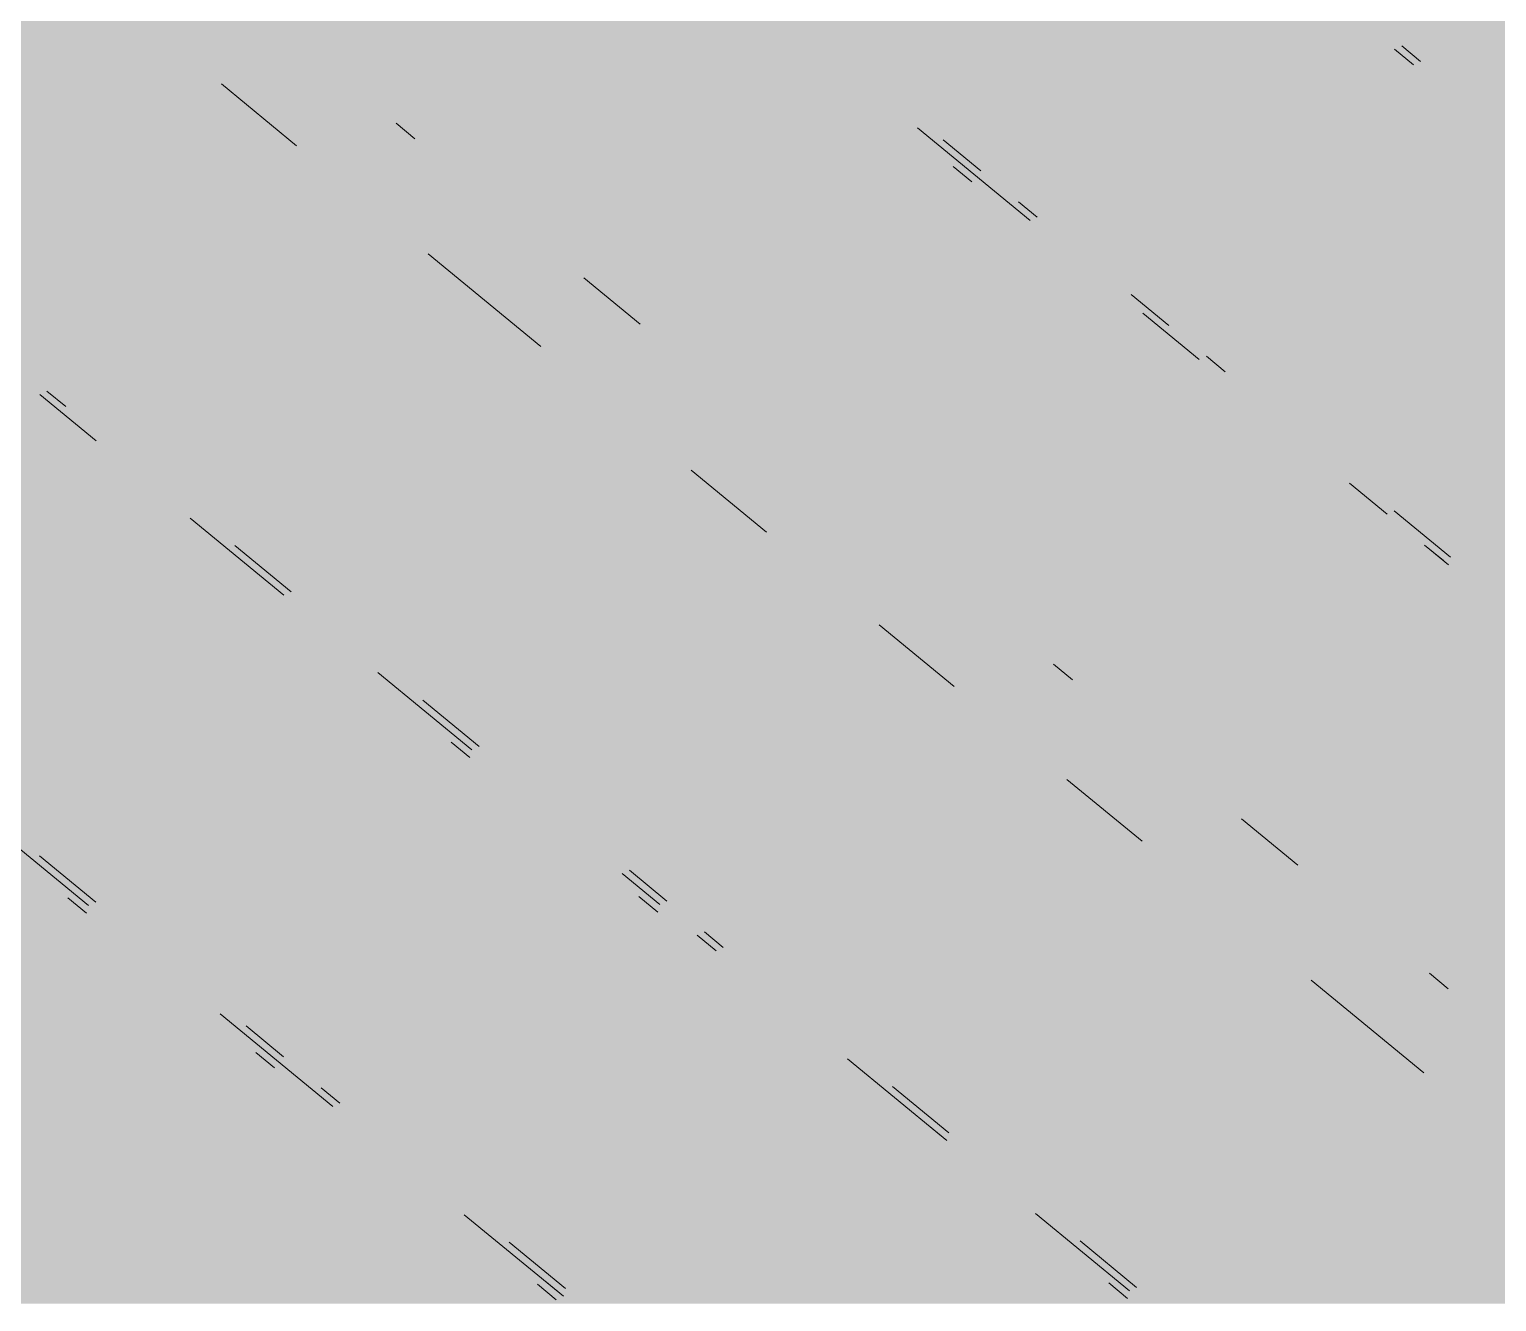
# Paper-space layout '03 3D Building and Roof' of a CAD drawing. Header units: millimetres. Extents: x 5 to 415, y 5 to 292.
# Drawn here: x 257.689 to 260.248, y 74.327 to 76.545 of the extents above; entities that cross this region are included whole.
import ezdxf

# ---------------------------------------------------------------- set-up
doc = ezdxf.new("R2010")
doc.units = ezdxf.units.MM
doc.layers.add('EXISTING', color=7, linetype='Continuous')
doc.layers.add('IMAGES', color=7, linetype='Continuous')

# ---------------------------------------------------------------- blocks, each defined once
blk = doc.blocks.new('SHEET_03')
at = {"layer": 'EXISTING', "color": 250, "lineweight": 9}
for p, q in [((260.0697, 76.5098), (260.1025, 76.4829)), ((260.115, 76.4887), (260.0822, 76.5157)), ((258.024, 76.4495), (258.155, 76.3418)), ((258.361, 76.3539), (258.3283, 76.3808)), ((259.2374, 76.373), (259.434, 76.2114)), ((259.3482, 76.298), (259.2827, 76.3519)), ((259.3323, 76.2788), (259.2996, 76.3057)), ((259.4465, 76.2172), (259.4137, 76.2442)), ((258.3844, 76.1533), (258.5809, 75.9917)), ((258.7542, 76.0307), (258.6559, 76.1115)), ((259.6759, 76.0287), (259.6103, 76.0826)), ((259.6306, 76.0498), (259.7289, 75.969)), ((259.7741, 75.9479), (259.7414, 75.9748)), ((257.707, 75.9084), (257.8053, 75.8276)), ((257.7522, 75.8873), (257.7195, 75.9142)), ((258.843, 75.7762), (258.9741, 75.6685)), ((259.991, 75.7535), (260.0565, 75.6996)), ((257.9691, 75.6929), (258.1329, 75.5582)), ((260.1673, 75.6247), (260.069, 75.7055)), ((258.1454, 75.5641), (258.0471, 75.6449)), ((260.1221, 75.6458), (260.1548, 75.6188)), ((260.1639, 75.6113), (260.1311, 75.6382)), ((259.1707, 75.5069), (259.3017, 75.3991)), ((259.5078, 75.4112), (259.475, 75.4382)), ((258.2967, 75.4236), (258.4606, 75.2889)), ((258.473, 75.2948), (258.3748, 75.3756)), ((258.4572, 75.2755), (258.4244, 75.3024)), ((259.4983, 75.2375), (259.6294, 75.1298)), ((257.6283, 75.152), (257.7921, 75.0174)), ((259.9009, 75.088), (259.8026, 75.1688)), ((257.8046, 75.0232), (257.7063, 75.104)), ((258.8007, 75.0254), (258.7352, 75.0793)), ((258.7227, 75.0734), (258.7882, 75.0196)), ((257.7887, 75.004), (257.7559, 75.0309)), ((258.7848, 75.0062), (258.752, 75.0331)), ((258.8537, 74.9657), (258.8865, 74.9388)), ((258.899, 74.9446), (258.8662, 74.9716)), ((260.163, 74.8726), (260.1303, 74.8995)), ((259.9242, 74.8874), (260.1208, 74.7258)), ((258.0214, 74.8289), (258.218, 74.6673)), ((258.1322, 74.7539), (258.0667, 74.8078)), ((258.1163, 74.7346), (258.0836, 74.7616)), ((259.1158, 74.7502), (259.2796, 74.6156)), ((258.2305, 74.6731), (258.1977, 74.7)), ((259.2921, 74.6214), (259.1938, 74.7022)), ((259.2887, 74.608), (259.256, 74.635)), ((258.4474, 74.4787), (258.6112, 74.3441)), ((259.4435, 74.4809), (259.6073, 74.3462)), ((258.6237, 74.3499), (258.5254, 74.4307)), ((259.6198, 74.3521), (259.5215, 74.4329)), ((258.6203, 74.3365), (258.5875, 74.3634)), ((259.6039, 74.3328), (259.5711, 74.3598)), ((258.6078, 74.3306), (258.575, 74.3576))]:
    blk.add_line(p, q, dxfattribs=at)
at = {"layer": 'IMAGES', "color": 7}
for points in [[(257.8236, 76.5411), (257.92, 76.5411), (257.8236, 76.7339), (257.92, 76.7339)], [(257.6309, 76.5411), (257.7273, 76.5411), (257.6309, 76.6375), (257.7273, 76.6375)], [(257.7273, 76.5411), (257.8236, 76.5411), (257.7273, 76.6375), (257.8236, 76.6375)], [(257.92, 76.5411), (258.0164, 76.5411), (257.92, 76.6375), (258.0164, 76.6375)], [(258.0164, 76.5411), (258.2091, 76.5411), (258.0164, 76.6375), (258.2091, 76.6375)], [(258.2091, 76.5411), (258.3055, 76.5411), (258.2091, 76.6375), (258.3055, 76.6375)], [(258.3055, 76.5411), (258.8836, 76.5411), (258.3055, 76.6375), (258.8836, 76.6375)], [(258.8836, 76.5411), (259.0764, 76.5411), (258.8836, 76.6375), (259.0764, 76.6375)], [(259.0764, 76.5411), (259.7509, 76.5411), (259.0764, 76.6375), (259.7509, 76.6375)], [(259.7509, 76.5411), (259.8473, 76.5411), (259.7509, 76.6375), (259.8473, 76.6375)], [(259.8473, 76.5411), (259.9436, 76.5411), (259.8473, 76.6375), (259.9436, 76.6375)], [(259.9436, 76.5411), (260.04, 76.5411), (259.9436, 76.6375), (260.04, 76.6375)], [(260.04, 76.5411), (260.1364, 76.5411), (260.04, 76.6375), (260.1364, 76.6375)], [(260.1364, 76.5411), (260.2327, 76.5411), (260.1364, 76.6375), (260.2327, 76.6375)], [(260.2327, 76.5411), (260.9073, 76.5411), (260.2327, 76.6375), (260.9073, 76.6375)], [(257.2455, 76.4446), (257.7273, 76.4446), (257.2455, 76.5411), (257.7273, 76.5411)], [(257.7273, 76.4446), (257.8236, 76.4446), (257.7273, 76.5411), (257.8236, 76.5411)], [(257.8236, 76.4446), (257.92, 76.4446), (257.8236, 76.5411), (257.92, 76.5411)], [(257.92, 76.4446), (258.0164, 76.4446), (257.92, 76.5411), (258.0164, 76.5411)], [(258.0164, 76.4446), (258.2091, 76.4446), (258.0164, 76.5411), (258.2091, 76.5411)], [(258.2091, 76.4446), (258.3055, 76.4446), (258.2091, 76.5411), (258.3055, 76.5411)], [(258.3055, 76.4446), (258.4018, 76.4446), (258.3055, 76.5411), (258.4018, 76.5411)], [(258.4018, 76.4446), (258.8836, 76.4446), (258.4018, 76.5411), (258.8836, 76.5411)], [(258.8836, 76.4446), (258.98, 76.4446), (258.8836, 76.5411), (258.98, 76.5411)], [(258.98, 76.4446), (259.0764, 76.4446), (258.98, 76.5411), (259.0764, 76.5411)], [(259.0764, 76.4446), (259.1727, 76.4446), (259.0764, 76.5411), (259.1727, 76.5411)], [(259.1727, 76.4446), (259.2691, 76.4446), (259.1727, 76.5411), (259.2691, 76.5411)], [(259.2691, 76.4446), (259.3655, 76.4446), (259.2691, 76.5411), (259.3655, 76.5411)], [(259.3655, 76.4446), (259.8473, 76.4446), (259.3655, 76.5411), (259.8473, 76.5411)], [(259.8473, 76.4446), (259.9436, 76.4446), (259.8473, 76.5411), (259.9436, 76.5411)], [(259.9436, 76.4446), (260.04, 76.4446), (259.9436, 76.5411), (260.04, 76.5411)], [(260.04, 76.4446), (260.1364, 76.4446), (260.04, 76.5411), (260.1364, 76.5411)], [(260.1364, 76.4446), (260.2327, 76.4446), (260.1364, 76.5411), (260.2327, 76.5411)], [(260.2327, 76.4446), (260.3291, 76.4446), (260.2327, 76.5411), (260.3291, 76.5411)], [(257.3418, 76.3482), (257.8236, 76.3482), (257.3418, 76.4446), (257.8236, 76.4446)], [(257.8236, 76.3482), (257.92, 76.3482), (257.8236, 76.4446), (257.92, 76.4446)], [(257.92, 76.3482), (258.0164, 76.3482), (257.92, 76.4446), (258.0164, 76.4446)], [(258.0164, 76.3482), (258.1127, 76.3482), (258.0164, 76.4446), (258.1127, 76.4446)], [(258.1127, 76.3482), (258.2091, 76.3482), (258.1127, 76.4446), (258.2091, 76.4446)], [(258.2091, 76.3482), (258.3055, 76.3482), (258.2091, 76.4446), (258.3055, 76.4446)], [(258.3055, 76.3482), (258.4018, 76.3482), (258.3055, 76.4446), (258.4018, 76.4446)], [(258.4018, 76.3482), (258.4982, 76.3482), (258.4018, 76.4446), (258.4982, 76.4446)], [(258.4982, 76.3482), (258.98, 76.3482), (258.4982, 76.4446), (258.98, 76.4446)], [(258.98, 76.3482), (259.0764, 76.3482), (258.98, 76.4446), (259.0764, 76.4446)], [(259.0764, 76.3482), (259.1727, 76.3482), (259.0764, 76.4446), (259.1727, 76.4446)], [(259.1727, 76.3482), (259.2691, 76.3482), (259.1727, 76.4446), (259.2691, 76.4446)], [(259.2691, 76.3482), (259.3655, 76.3482), (259.2691, 76.4446), (259.3655, 76.4446)], [(259.3655, 76.3482), (259.4618, 76.3482), (259.3655, 76.4446), (259.4618, 76.4446)], [(259.4618, 76.3482), (259.9436, 76.3482), (259.4618, 76.4446), (259.9436, 76.4446)], [(259.9436, 76.3482), (260.1364, 76.3482), (259.9436, 76.4446), (260.1364, 76.4446)], [(260.1364, 76.3482), (260.2327, 76.3482), (260.1364, 76.4446), (260.2327, 76.4446)], [(260.2327, 76.2518), (260.3291, 76.2518), (260.2327, 76.4446), (260.3291, 76.4446)], [(257.4382, 76.2518), (257.92, 76.2518), (257.4382, 76.3482), (257.92, 76.3482)], [(257.92, 76.2518), (258.0164, 76.2518), (257.92, 76.3482), (258.0164, 76.3482)], [(258.0164, 76.2518), (258.1127, 76.2518), (258.0164, 76.3482), (258.1127, 76.3482)], [(258.1127, 76.2518), (258.2091, 76.2518), (258.1127, 76.3482), (258.2091, 76.3482)], [(258.2091, 76.2518), (258.3055, 76.2518), (258.2091, 76.3482), (258.3055, 76.3482)], [(258.3055, 76.2518), (258.4018, 76.2518), (258.3055, 76.3482), (258.4018, 76.3482)], [(258.4018, 76.2518), (258.4982, 76.2518), (258.4018, 76.3482), (258.4982, 76.3482)], [(258.4982, 76.2518), (258.5945, 76.2518), (258.4982, 76.3482), (258.5945, 76.3482)], [(258.5945, 76.2518), (258.6909, 76.2518), (258.5945, 76.3482), (258.6909, 76.3482)], [(258.6909, 76.2518), (259.0764, 76.2518), (258.6909, 76.3482), (259.0764, 76.3482)], [(259.0764, 76.2518), (259.1727, 76.2518), (259.0764, 76.3482), (259.1727, 76.3482)], [(259.1727, 76.2518), (259.2691, 76.2518), (259.1727, 76.3482), (259.2691, 76.3482)], [(259.2691, 76.2518), (259.4618, 76.2518), (259.2691, 76.3482), (259.4618, 76.3482)], [(259.4618, 76.2518), (259.5582, 76.2518), (259.4618, 76.3482), (259.5582, 76.3482)], [(259.5582, 76.2518), (260.1364, 76.2518), (259.5582, 76.3482), (260.1364, 76.3482)], [(260.1364, 76.2518), (260.2327, 76.2518), (260.1364, 76.3482), (260.2327, 76.3482)], [(257.5345, 76.1554), (258.0164, 76.1554), (257.5345, 76.2518), (258.0164, 76.2518)], [(258.0164, 76.1554), (258.1127, 76.1554), (258.0164, 76.2518), (258.1127, 76.2518)], [(258.1127, 76.1554), (258.2091, 76.1554), (258.1127, 76.2518), (258.2091, 76.2518)], [(258.2091, 76.1554), (258.3055, 76.1554), (258.2091, 76.2518), (258.3055, 76.2518)], [(258.3055, 76.1554), (258.4018, 76.1554), (258.3055, 76.2518), (258.4018, 76.2518)], [(258.4018, 76.1554), (258.5945, 76.1554), (258.4018, 76.2518), (258.5945, 76.2518)], [(258.5945, 76.1554), (258.6909, 76.1554), (258.5945, 76.2518), (258.6909, 76.2518)], [(258.6909, 76.1554), (258.7873, 76.1554), (258.6909, 76.2518), (258.7873, 76.2518)], [(258.7873, 76.1554), (259.1727, 76.1554), (258.7873, 76.2518), (259.1727, 76.2518)], [(259.1727, 76.1554), (259.2691, 76.1554), (259.1727, 76.2518), (259.2691, 76.2518)], [(259.2691, 76.1554), (259.3655, 76.1554), (259.2691, 76.2518), (259.3655, 76.2518)], [(259.3655, 76.1554), (259.5582, 76.1554), (259.3655, 76.2518), (259.5582, 76.2518)], [(259.5582, 76.1554), (259.6545, 76.1554), (259.5582, 76.2518), (259.6545, 76.2518)], [(259.6545, 76.1554), (259.7509, 76.1554), (259.6545, 76.2518), (259.7509, 76.2518)], [(259.7509, 76.1554), (260.1364, 76.1554), (259.7509, 76.2518), (260.1364, 76.2518)], [(260.1364, 76.1554), (260.2327, 76.1554), (260.1364, 76.2518), (260.2327, 76.2518)], [(260.2327, 76.1554), (260.3291, 76.1554), (260.2327, 76.2518), (260.3291, 76.2518)], [(257.6309, 76.059), (257.7273, 76.059), (257.6309, 76.1554), (257.7273, 76.1554)], [(257.7273, 76.059), (258.2091, 76.059), (257.7273, 76.1554), (258.2091, 76.1554)], [(258.2091, 76.059), (258.3055, 76.059), (258.2091, 76.1554), (258.3055, 76.1554)], [(258.3055, 76.059), (258.4018, 76.059), (258.3055, 76.1554), (258.4018, 76.1554)], [(258.4018, 76.059), (258.4982, 76.059), (258.4018, 76.1554), (258.4982, 76.1554)], [(258.4982, 76.059), (258.5945, 76.059), (258.4982, 76.1554), (258.5945, 76.1554)], [(258.5945, 75.9626), (258.6909, 75.9626), (258.5945, 76.1554), (258.6909, 76.1554)], [(258.6909, 76.059), (258.7873, 76.059), (258.6909, 76.1554), (258.7873, 76.1554)], [(258.7873, 76.059), (258.8836, 76.059), (258.7873, 76.1554), (258.8836, 76.1554)], [(258.8836, 76.059), (258.98, 76.059), (258.8836, 76.1554), (258.98, 76.1554)], [(258.98, 76.059), (259.3655, 76.059), (258.98, 76.1554), (259.3655, 76.1554)], [(259.3655, 76.059), (259.4618, 76.059), (259.3655, 76.1554), (259.4618, 76.1554)], [(259.4618, 76.059), (259.5582, 76.059), (259.4618, 76.1554), (259.5582, 76.1554)], [(259.5582, 76.059), (259.6545, 76.059), (259.5582, 76.1554), (259.6545, 76.1554)], [(259.6545, 76.059), (259.7509, 76.059), (259.6545, 76.1554), (259.7509, 76.1554)], [(259.7509, 76.059), (259.8473, 76.059), (259.7509, 76.1554), (259.8473, 76.1554)], [(259.8473, 76.059), (260.3291, 76.059), (259.8473, 76.1554), (260.3291, 76.1554)], [(257.6309, 75.9626), (257.7273, 75.9626), (257.6309, 76.059), (257.7273, 76.059)], [(257.7273, 75.9626), (257.8236, 75.9626), (257.7273, 76.059), (257.8236, 76.059)], [(257.8236, 75.9626), (258.3055, 75.9626), (257.8236, 76.059), (258.3055, 76.059)], [(258.3055, 75.9626), (258.4018, 75.9626), (258.3055, 76.059), (258.4018, 76.059)], [(258.4018, 75.9626), (258.4982, 75.9626), (258.4018, 76.059), (258.4982, 76.059)], [(258.4982, 75.9626), (258.5945, 75.9626), (258.4982, 76.059), (258.5945, 76.059)], [(258.6909, 75.9626), (258.8836, 75.9626), (258.6909, 76.059), (258.8836, 76.059)], [(258.8836, 75.9626), (258.98, 75.9626), (258.8836, 76.059), (258.98, 76.059)], [(258.98, 75.9626), (259.4618, 75.9626), (258.98, 76.059), (259.4618, 76.059)], [(259.4618, 75.9626), (259.5582, 75.9626), (259.4618, 76.059), (259.5582, 76.059)], [(259.5582, 75.9626), (259.6545, 75.9626), (259.5582, 76.059), (259.6545, 76.059)], [(259.6545, 75.9626), (259.7509, 75.9626), (259.6545, 76.059), (259.7509, 76.059)], [(259.7509, 75.9626), (259.8473, 75.9626), (259.7509, 76.059), (259.8473, 76.059)], [(259.8473, 75.9626), (259.9436, 75.9626), (259.8473, 76.059), (259.9436, 76.059)], [(259.9436, 75.9626), (260.4255, 75.9626), (259.9436, 76.059), (260.4255, 76.059)], [(257.6309, 75.8662), (257.8236, 75.8662), (257.6309, 75.9626), (257.8236, 75.9626)], [(257.8236, 75.8662), (257.92, 75.8662), (257.8236, 75.9626), (257.92, 75.9626)], [(257.92, 75.8662), (258.4018, 75.8662), (257.92, 75.9626), (258.4018, 75.9626)], [(258.4018, 75.8662), (258.4982, 75.8662), (258.4018, 75.9626), (258.4982, 75.9626)], [(258.4982, 75.8662), (258.5945, 75.8662), (258.4982, 75.9626), (258.5945, 75.9626)], [(258.5945, 75.8662), (258.6909, 75.8662), (258.5945, 75.9626), (258.6909, 75.9626)], [(258.6909, 75.8662), (258.7873, 75.8662), (258.6909, 75.9626), (258.7873, 75.9626)], [(258.7873, 75.8662), (258.98, 75.8662), (258.7873, 75.9626), (258.98, 75.9626)], [(258.98, 75.8662), (259.0764, 75.8662), (258.98, 75.9626), (259.0764, 75.9626)], [(259.0764, 75.8662), (259.5582, 75.8662), (259.0764, 75.9626), (259.5582, 75.9626)], [(259.5582, 75.8662), (259.6545, 75.8662), (259.5582, 75.9626), (259.6545, 75.9626)], [(259.6545, 75.8662), (259.8473, 75.8662), (259.6545, 75.9626), (259.8473, 75.9626)], [(259.8473, 75.8662), (259.9436, 75.8662), (259.8473, 75.9626), (259.9436, 75.9626)], [(259.9436, 75.8662), (260.04, 75.8662), (259.9436, 75.9626), (260.04, 75.9626)], [(260.04, 75.8662), (260.5218, 75.8662), (260.04, 75.9626), (260.5218, 75.9626)], [(257.6309, 75.7698), (257.7273, 75.7698), (257.6309, 75.8662), (257.7273, 75.8662)], [(257.7273, 75.7698), (257.92, 75.7698), (257.7273, 75.8662), (257.92, 75.8662)], [(257.92, 75.7698), (258.0164, 75.7698), (257.92, 75.8662), (258.0164, 75.8662)], [(258.0164, 75.7698), (258.1127, 75.7698), (258.0164, 75.8662), (258.1127, 75.8662)], [(258.1127, 75.7698), (258.4982, 75.7698), (258.1127, 75.8662), (258.4982, 75.8662)], [(258.4982, 75.7698), (258.5945, 75.7698), (258.4982, 75.8662), (258.5945, 75.8662)], [(258.5945, 75.7698), (258.6909, 75.7698), (258.5945, 75.8662), (258.6909, 75.8662)], [(258.6909, 75.7698), (258.7873, 75.7698), (258.6909, 75.8662), (258.7873, 75.8662)], [(258.7873, 75.7698), (258.98, 75.7698), (258.7873, 75.8662), (258.98, 75.8662)], [(258.98, 75.7698), (259.0764, 75.7698), (258.98, 75.8662), (259.0764, 75.8662)], [(259.0764, 75.7698), (259.1727, 75.7698), (259.0764, 75.8662), (259.1727, 75.8662)], [(259.1727, 75.7698), (259.2691, 75.7698), (259.1727, 75.8662), (259.2691, 75.8662)], [(259.2691, 75.7698), (259.6545, 75.7698), (259.2691, 75.8662), (259.6545, 75.8662)], [(259.6545, 75.7698), (259.7509, 75.7698), (259.6545, 75.8662), (259.7509, 75.8662)], [(259.7509, 75.7698), (259.8473, 75.7698), (259.7509, 75.8662), (259.8473, 75.8662)], [(259.8473, 75.7698), (259.9436, 75.7698), (259.8473, 75.8662), (259.9436, 75.8662)], [(259.9436, 75.7698), (260.04, 75.7698), (259.9436, 75.8662), (260.04, 75.8662)], [(260.04, 75.7698), (260.1364, 75.7698), (260.04, 75.8662), (260.1364, 75.8662)], [(260.1364, 75.7698), (260.6182, 75.7698), (260.1364, 75.8662), (260.6182, 75.8662)], [(257.6309, 75.6734), (257.7273, 75.6734), (257.6309, 75.7698), (257.7273, 75.7698)], [(257.7273, 75.6734), (257.8236, 75.6734), (257.7273, 75.7698), (257.8236, 75.7698)], [(257.8236, 75.6734), (257.92, 75.6734), (257.8236, 75.7698), (257.92, 75.7698)], [(257.92, 75.6734), (258.0164, 75.6734), (257.92, 75.7698), (258.0164, 75.7698)], [(258.0164, 75.6734), (258.1127, 75.6734), (258.0164, 75.7698), (258.1127, 75.7698)], [(258.1127, 75.6734), (258.2091, 75.6734), (258.1127, 75.7698), (258.2091, 75.7698)], [(258.2091, 75.6734), (258.5945, 75.6734), (258.2091, 75.7698), (258.5945, 75.7698)], [(258.5945, 75.6734), (258.6909, 75.6734), (258.5945, 75.7698), (258.6909, 75.7698)], [(258.6909, 75.6734), (258.7873, 75.6734), (258.6909, 75.7698), (258.7873, 75.7698)], [(258.7873, 75.6734), (258.8836, 75.6734), (258.7873, 75.7698), (258.8836, 75.7698)], [(258.8836, 75.6734), (258.98, 75.6734), (258.8836, 75.7698), (258.98, 75.7698)], [(258.98, 75.577), (259.0764, 75.577), (258.98, 75.7698), (259.0764, 75.7698)], [(259.0764, 75.6734), (259.1727, 75.6734), (259.0764, 75.7698), (259.1727, 75.7698)], [(259.1727, 75.6734), (259.3655, 75.6734), (259.1727, 75.7698), (259.3655, 75.7698)], [(259.3655, 75.6734), (259.7509, 75.6734), (259.3655, 75.7698), (259.7509, 75.7698)], [(259.7509, 75.6734), (259.8473, 75.6734), (259.7509, 75.7698), (259.8473, 75.7698)], [(259.8473, 75.6734), (259.9436, 75.6734), (259.8473, 75.7698), (259.9436, 75.7698)], [(259.9436, 75.6734), (260.1364, 75.6734), (259.9436, 75.7698), (260.1364, 75.7698)], [(260.1364, 75.6734), (260.2327, 75.6734), (260.1364, 75.7698), (260.2327, 75.7698)], [(260.2327, 75.6734), (260.3291, 75.6734), (260.2327, 75.7698), (260.3291, 75.7698)], [(257.3418, 75.577), (257.8236, 75.577), (257.3418, 75.6734), (257.8236, 75.6734)], [(257.8236, 75.577), (257.92, 75.577), (257.8236, 75.6734), (257.92, 75.6734)], [(257.92, 75.577), (258.0164, 75.577), (257.92, 75.6734), (258.0164, 75.6734)], [(258.0164, 75.577), (258.1127, 75.577), (258.0164, 75.6734), (258.1127, 75.6734)], [(258.1127, 75.577), (258.2091, 75.577), (258.1127, 75.6734), (258.2091, 75.6734)], [(258.2091, 75.577), (258.3055, 75.577), (258.2091, 75.6734), (258.3055, 75.6734)], [(258.3055, 75.577), (258.7873, 75.577), (258.3055, 75.6734), (258.7873, 75.6734)], [(258.7873, 75.577), (258.8836, 75.577), (258.7873, 75.6734), (258.8836, 75.6734)], [(258.8836, 75.577), (258.98, 75.577), (258.8836, 75.6734), (258.98, 75.6734)], [(259.0764, 75.577), (259.2691, 75.577), (259.0764, 75.6734), (259.2691, 75.6734)], [(259.2691, 75.577), (259.3655, 75.577), (259.2691, 75.6734), (259.3655, 75.6734)], [(259.3655, 75.577), (259.4618, 75.577), (259.3655, 75.6734), (259.4618, 75.6734)], [(259.4618, 75.577), (259.5582, 75.577), (259.4618, 75.6734), (259.5582, 75.6734)], [(259.5582, 75.577), (259.9436, 75.577), (259.5582, 75.6734), (259.9436, 75.6734)], [(259.9436, 75.577), (260.04, 75.577), (259.9436, 75.6734), (260.04, 75.6734)], [(260.04, 75.577), (260.2327, 75.577), (260.04, 75.6734), (260.2327, 75.6734)], [(260.2327, 75.577), (260.3291, 75.577), (260.2327, 75.6734), (260.3291, 75.6734)], [(257.4382, 75.4806), (257.92, 75.4806), (257.4382, 75.577), (257.92, 75.577)], [(257.92, 75.4806), (258.0164, 75.4806), (257.92, 75.577), (258.0164, 75.577)], [(258.0164, 75.4806), (258.1127, 75.4806), (258.0164, 75.577), (258.1127, 75.577)], [(258.1127, 75.4806), (258.2091, 75.4806), (258.1127, 75.577), (258.2091, 75.577)], [(258.2091, 75.4806), (258.3055, 75.4806), (258.2091, 75.577), (258.3055, 75.577)], [(258.3055, 75.4806), (258.4018, 75.4806), (258.3055, 75.577), (258.4018, 75.577)], [(258.4018, 75.4806), (258.8836, 75.4806), (258.4018, 75.577), (258.8836, 75.577)], [(258.8836, 75.4806), (258.98, 75.4806), (258.8836, 75.577), (258.98, 75.577)], [(258.98, 75.4806), (259.0764, 75.4806), (258.98, 75.577), (259.0764, 75.577)], [(259.0764, 75.4806), (259.1727, 75.4806), (259.0764, 75.577), (259.1727, 75.577)], [(259.1727, 75.4806), (259.3655, 75.4806), (259.1727, 75.577), (259.3655, 75.577)], [(259.3655, 75.4806), (259.4618, 75.4806), (259.3655, 75.577), (259.4618, 75.577)], [(259.4618, 75.4806), (259.5582, 75.4806), (259.4618, 75.577), (259.5582, 75.577)], [(259.5582, 75.4806), (260.04, 75.4806), (259.5582, 75.577), (260.04, 75.577)], [(260.04, 75.4806), (260.1364, 75.4806), (260.04, 75.577), (260.1364, 75.577)], [(260.1364, 75.4806), (260.2327, 75.4806), (260.1364, 75.577), (260.2327, 75.577)], [(260.2327, 75.4806), (260.3291, 75.4806), (260.2327, 75.577), (260.3291, 75.577)], [(257.5345, 75.3842), (258.0164, 75.3842), (257.5345, 75.4806), (258.0164, 75.4806)], [(258.0164, 75.3842), (258.1127, 75.3842), (258.0164, 75.4806), (258.1127, 75.4806)], [(258.1127, 75.3842), (258.2091, 75.3842), (258.1127, 75.4806), (258.2091, 75.4806)], [(258.2091, 75.3842), (258.3055, 75.3842), (258.2091, 75.4806), (258.3055, 75.4806)], [(258.3055, 75.3842), (258.4018, 75.3842), (258.3055, 75.4806), (258.4018, 75.4806)], [(258.4018, 75.3842), (258.4982, 75.3842), (258.4018, 75.4806), (258.4982, 75.4806)], [(258.4982, 75.3842), (258.98, 75.3842), (258.4982, 75.4806), (258.98, 75.4806)], [(258.98, 75.3842), (259.0764, 75.3842), (258.98, 75.4806), (259.0764, 75.4806)], [(259.0764, 75.3842), (259.1727, 75.3842), (259.0764, 75.4806), (259.1727, 75.4806)], [(259.1727, 75.3842), (259.2691, 75.3842), (259.1727, 75.4806), (259.2691, 75.4806)], [(259.2691, 75.3842), (259.3655, 75.3842), (259.2691, 75.4806), (259.3655, 75.4806)], [(259.3655, 75.3842), (259.4618, 75.3842), (259.3655, 75.4806), (259.4618, 75.4806)], [(259.4618, 75.3842), (259.5582, 75.3842), (259.4618, 75.4806), (259.5582, 75.4806)], [(259.5582, 75.3842), (259.6545, 75.3842), (259.5582, 75.4806), (259.6545, 75.4806)], [(259.6545, 75.3842), (259.7509, 75.3842), (259.6545, 75.4806), (259.7509, 75.4806)], [(259.7509, 75.3842), (260.1364, 75.3842), (259.7509, 75.4806), (260.1364, 75.4806)], [(260.1364, 75.3842), (260.2327, 75.3842), (260.1364, 75.4806), (260.2327, 75.4806)], [(260.2327, 75.3842), (260.3291, 75.3842), (260.2327, 75.4806), (260.3291, 75.4806)], [(257.6309, 75.2878), (257.7273, 75.2878), (257.6309, 75.3842), (257.7273, 75.3842)], [(257.7273, 75.2878), (258.3055, 75.2878), (257.7273, 75.3842), (258.3055, 75.3842)], [(258.3055, 75.2878), (258.4982, 75.2878), (258.3055, 75.3842), (258.4982, 75.3842)], [(258.4982, 75.2878), (258.5945, 75.2878), (258.4982, 75.3842), (258.5945, 75.3842)], [(258.5945, 75.2878), (258.6909, 75.2878), (258.5945, 75.3842), (258.6909, 75.3842)], [(258.6909, 75.2878), (259.1727, 75.2878), (258.6909, 75.3842), (259.1727, 75.3842)], [(259.1727, 75.2878), (259.2691, 75.2878), (259.1727, 75.3842), (259.2691, 75.3842)], [(259.2691, 75.2878), (259.3655, 75.2878), (259.2691, 75.3842), (259.3655, 75.3842)], [(259.3655, 75.2878), (259.6545, 75.2878), (259.3655, 75.3842), (259.6545, 75.3842)], [(259.6545, 75.2878), (259.7509, 75.2878), (259.6545, 75.3842), (259.7509, 75.3842)], [(259.7509, 75.2878), (259.8473, 75.2878), (259.7509, 75.3842), (259.8473, 75.3842)], [(259.8473, 75.2878), (260.2327, 75.2878), (259.8473, 75.3842), (260.2327, 75.3842)], [(260.2327, 75.2878), (260.3291, 75.2878), (260.2327, 75.3842), (260.3291, 75.3842)], [(257.6309, 75.1914), (257.7273, 75.1914), (257.6309, 75.2878), (257.7273, 75.2878)], [(257.7273, 75.1914), (257.8236, 75.1914), (257.7273, 75.2878), (257.8236, 75.2878)], [(257.8236, 75.1914), (258.4018, 75.1914), (257.8236, 75.2878), (258.4018, 75.2878)], [(258.4018, 75.1914), (258.5945, 75.1914), (258.4018, 75.2878), (258.5945, 75.2878)], [(258.5945, 75.1914), (258.6909, 75.1914), (258.5945, 75.2878), (258.6909, 75.2878)], [(258.6909, 75.1914), (258.7873, 75.1914), (258.6909, 75.2878), (258.7873, 75.2878)], [(258.7873, 75.1914), (259.2691, 75.1914), (258.7873, 75.2878), (259.2691, 75.2878)], [(259.2691, 75.1914), (259.3655, 75.1914), (259.2691, 75.2878), (259.3655, 75.2878)], [(259.3655, 75.1914), (259.4618, 75.1914), (259.3655, 75.2878), (259.4618, 75.2878)], [(259.4618, 75.1914), (259.5582, 75.1914), (259.4618, 75.2878), (259.5582, 75.2878)], [(259.5582, 75.1914), (259.6545, 75.1914), (259.5582, 75.2878), (259.6545, 75.2878)], [(259.6545, 75.095), (259.7509, 75.095), (259.6545, 75.2878), (259.7509, 75.2878)], [(259.7509, 75.095), (259.8473, 75.095), (259.7509, 75.2878), (259.8473, 75.2878)], [(259.8473, 75.1914), (259.9436, 75.1914), (259.8473, 75.2878), (259.9436, 75.2878)], [(259.9436, 75.1914), (260.3291, 75.1914), (259.9436, 75.2878), (260.3291, 75.2878)], [(257.5345, 75.095), (257.7273, 75.095), (257.5345, 75.1914), (257.7273, 75.1914)], [(257.7273, 75.095), (257.8236, 75.095), (257.7273, 75.1914), (257.8236, 75.1914)], [(257.8236, 75.095), (257.92, 75.095), (257.8236, 75.1914), (257.92, 75.1914)], [(257.92, 75.095), (258.4018, 75.095), (257.92, 75.1914), (258.4018, 75.1914)], [(258.4018, 75.095), (258.4982, 75.095), (258.4018, 75.1914), (258.4982, 75.1914)], [(258.4982, 75.095), (258.5945, 75.095), (258.4982, 75.1914), (258.5945, 75.1914)], [(258.5945, 75.095), (258.6909, 75.095), (258.5945, 75.1914), (258.6909, 75.1914)], [(258.6909, 75.095), (258.7873, 75.095), (258.6909, 75.1914), (258.7873, 75.1914)], [(258.7873, 75.095), (258.8836, 75.095), (258.7873, 75.1914), (258.8836, 75.1914)], [(258.8836, 75.095), (259.3655, 75.095), (258.8836, 75.1914), (259.3655, 75.1914)], [(259.3655, 75.095), (259.5582, 75.095), (259.3655, 75.1914), (259.5582, 75.1914)], [(259.5582, 75.095), (259.6545, 75.095), (259.5582, 75.1914), (259.6545, 75.1914)], [(259.8473, 75.095), (259.9436, 75.095), (259.8473, 75.1914), (259.9436, 75.1914)], [(259.9436, 75.095), (260.04, 75.095), (259.9436, 75.1914), (260.04, 75.1914)], [(260.04, 75.095), (260.1364, 75.095), (260.04, 75.1914), (260.1364, 75.1914)], [(260.1364, 75.095), (260.5218, 75.095), (260.1364, 75.1914), (260.5218, 75.1914)], [(257.6309, 74.9986), (257.7273, 74.9986), (257.6309, 75.095), (257.7273, 75.095)], [(257.7273, 74.9986), (257.8236, 74.9986), (257.7273, 75.095), (257.8236, 75.095)], [(257.8236, 74.9986), (257.92, 74.9986), (257.8236, 75.095), (257.92, 75.095)], [(257.92, 74.9986), (258.0164, 74.9986), (257.92, 75.095), (258.0164, 75.095)], [(258.0164, 74.9986), (258.5945, 74.9986), (258.0164, 75.095), (258.5945, 75.095)], [(258.5945, 74.9986), (258.6909, 74.9986), (258.5945, 75.095), (258.6909, 75.095)], [(258.6909, 74.9986), (258.7873, 74.9986), (258.6909, 75.095), (258.7873, 75.095)], [(258.7873, 74.9986), (258.8836, 74.9986), (258.7873, 75.095), (258.8836, 75.095)], [(258.8836, 74.9986), (258.98, 74.9986), (258.8836, 75.095), (258.98, 75.095)], [(258.98, 74.9986), (259.4618, 74.9986), (258.98, 75.095), (259.4618, 75.095)], [(259.4618, 74.9986), (259.5582, 74.9986), (259.4618, 75.095), (259.5582, 75.095)], [(259.5582, 74.9986), (259.6545, 74.9986), (259.5582, 75.095), (259.6545, 75.095)], [(259.6545, 74.9022), (259.7509, 74.9022), (259.6545, 75.095), (259.7509, 75.095)], [(259.7509, 74.9986), (259.8473, 74.9986), (259.7509, 75.095), (259.8473, 75.095)], [(259.8473, 74.9986), (260.04, 74.9986), (259.8473, 75.095), (260.04, 75.095)], [(260.04, 74.9986), (260.1364, 74.9986), (260.04, 75.095), (260.1364, 75.095)], [(260.1364, 74.9986), (260.2327, 74.9986), (260.1364, 75.095), (260.2327, 75.095)], [(260.2327, 74.9986), (260.6182, 74.9986), (260.2327, 75.095), (260.6182, 75.095)], [(257.6309, 74.9022), (257.7273, 74.9022), (257.6309, 74.9986), (257.7273, 74.9986)], [(257.7273, 74.9022), (257.8236, 74.9022), (257.7273, 74.9986), (257.8236, 74.9986)], [(257.8236, 74.9022), (257.92, 74.9022), (257.8236, 74.9986), (257.92, 74.9986)], [(257.92, 74.9022), (258.0164, 74.9022), (257.92, 74.9986), (258.0164, 74.9986)], [(258.0164, 74.9022), (258.1127, 74.9022), (258.0164, 74.9986), (258.1127, 74.9986)], [(258.1127, 74.9022), (258.6909, 74.9022), (258.1127, 74.9986), (258.6909, 74.9986)], [(258.6909, 74.9022), (258.7873, 74.9022), (258.6909, 74.9986), (258.7873, 74.9986)], [(258.7873, 74.9022), (258.98, 74.9022), (258.7873, 74.9986), (258.98, 74.9986)], [(258.98, 74.9022), (259.1727, 74.9022), (258.98, 74.9986), (259.1727, 74.9986)], [(259.1727, 74.9022), (259.5582, 74.9022), (259.1727, 74.9986), (259.5582, 74.9986)], [(259.5582, 74.9022), (259.6545, 74.9022), (259.5582, 74.9986), (259.6545, 74.9986)], [(259.7509, 74.9022), (259.9436, 74.9022), (259.7509, 74.9986), (259.9436, 74.9986)], [(259.9436, 74.8058), (260.04, 74.8058), (259.9436, 74.9986), (260.04, 74.9986)], [(260.04, 74.8058), (260.1364, 74.8058), (260.04, 74.9986), (260.1364, 74.9986)], [(260.1364, 74.9022), (260.2327, 74.9022), (260.1364, 74.9986), (260.2327, 74.9986)], [(260.2327, 74.9022), (260.3291, 74.9022), (260.2327, 74.9986), (260.3291, 74.9986)], [(257.2455, 74.8058), (257.7273, 74.8058), (257.2455, 74.9022), (257.7273, 74.9022)], [(257.7273, 74.8058), (257.8236, 74.8058), (257.7273, 74.9022), (257.8236, 74.9022)], [(257.8236, 74.8058), (257.92, 74.8058), (257.8236, 74.9022), (257.92, 74.9022)], [(257.92, 74.8058), (258.1127, 74.8058), (257.92, 74.9022), (258.1127, 74.9022)], [(258.1127, 74.8058), (258.2091, 74.8058), (258.1127, 74.9022), (258.2091, 74.9022)], [(258.2091, 74.8058), (258.6909, 74.8058), (258.2091, 74.9022), (258.6909, 74.9022)], [(258.6909, 74.8058), (258.7873, 74.8058), (258.6909, 74.9022), (258.7873, 74.9022)], [(258.7873, 74.8058), (258.8836, 74.8058), (258.7873, 74.9022), (258.8836, 74.9022)], [(258.8836, 74.8058), (258.98, 74.8058), (258.8836, 74.9022), (258.98, 74.9022)], [(258.98, 74.8058), (259.0764, 74.8058), (258.98, 74.9022), (259.0764, 74.9022)], [(259.0764, 74.8058), (259.1727, 74.8058), (259.0764, 74.9022), (259.1727, 74.9022)], [(259.1727, 74.8058), (259.2691, 74.8058), (259.1727, 74.9022), (259.2691, 74.9022)], [(259.2691, 74.8058), (259.6545, 74.8058), (259.2691, 74.9022), (259.6545, 74.9022)], [(259.6545, 74.8058), (259.8473, 74.8058), (259.6545, 74.9022), (259.8473, 74.9022)], [(259.8473, 74.8058), (259.9436, 74.8058), (259.8473, 74.9022), (259.9436, 74.9022)], [(260.1364, 74.8058), (260.2327, 74.8058), (260.1364, 74.9022), (260.2327, 74.9022)], [(260.2327, 74.8058), (260.3291, 74.8058), (260.2327, 74.9022), (260.3291, 74.9022)], [(257.3418, 74.7094), (257.92, 74.7094), (257.3418, 74.8058), (257.92, 74.8058)], [(257.92, 74.7094), (258.0164, 74.7094), (257.92, 74.8058), (258.0164, 74.8058)], [(258.0164, 74.7094), (258.2091, 74.7094), (258.0164, 74.8058), (258.2091, 74.8058)], [(258.2091, 74.7094), (258.3055, 74.7094), (258.2091, 74.8058), (258.3055, 74.8058)], [(258.3055, 74.7094), (258.8836, 74.7094), (258.3055, 74.8058), (258.8836, 74.8058)], [(258.8836, 74.7094), (258.98, 74.7094), (258.8836, 74.8058), (258.98, 74.8058)], [(258.98, 74.7094), (259.0764, 74.7094), (258.98, 74.8058), (259.0764, 74.8058)], [(259.0764, 74.7094), (259.1727, 74.7094), (259.0764, 74.8058), (259.1727, 74.8058)], [(259.1727, 74.7094), (259.2691, 74.7094), (259.1727, 74.8058), (259.2691, 74.8058)], [(259.2691, 74.7094), (259.3655, 74.7094), (259.2691, 74.8058), (259.3655, 74.8058)], [(259.3655, 74.7094), (259.8473, 74.7094), (259.3655, 74.8058), (259.8473, 74.8058)], [(259.8473, 74.7094), (259.9436, 74.7094), (259.8473, 74.8058), (259.9436, 74.8058)], [(259.9436, 74.7094), (260.04, 74.7094), (259.9436, 74.8058), (260.04, 74.8058)], [(260.04, 74.7094), (260.1364, 74.7094), (260.04, 74.8058), (260.1364, 74.8058)], [(260.1364, 74.7094), (260.2327, 74.7094), (260.1364, 74.8058), (260.2327, 74.8058)], [(260.2327, 74.7094), (260.3291, 74.7094), (260.2327, 74.8058), (260.3291, 74.8058)], [(257.5345, 74.613), (258.0164, 74.613), (257.5345, 74.7094), (258.0164, 74.7094)], [(258.0164, 74.613), (258.1127, 74.613), (258.0164, 74.7094), (258.1127, 74.7094)], [(258.1127, 74.613), (258.3055, 74.613), (258.1127, 74.7094), (258.3055, 74.7094)], [(258.3055, 74.613), (258.4018, 74.613), (258.3055, 74.7094), (258.4018, 74.7094)], [(258.4018, 74.613), (258.4982, 74.613), (258.4018, 74.7094), (258.4982, 74.7094)], [(258.4982, 74.613), (258.98, 74.613), (258.4982, 74.7094), (258.98, 74.7094)], [(258.98, 74.613), (259.0764, 74.613), (258.98, 74.7094), (259.0764, 74.7094)], [(259.0764, 74.613), (259.1727, 74.613), (259.0764, 74.7094), (259.1727, 74.7094)], [(259.1727, 74.613), (259.3655, 74.613), (259.1727, 74.7094), (259.3655, 74.7094)], [(259.3655, 74.613), (259.4618, 74.613), (259.3655, 74.7094), (259.4618, 74.7094)], [(259.4618, 74.613), (259.9436, 74.613), (259.4618, 74.7094), (259.9436, 74.7094)], [(259.9436, 74.613), (260.04, 74.613), (259.9436, 74.7094), (260.04, 74.7094)], [(260.04, 74.613), (260.1364, 74.613), (260.04, 74.7094), (260.1364, 74.7094)], [(260.1364, 74.613), (260.2327, 74.613), (260.1364, 74.7094), (260.2327, 74.7094)], [(260.2327, 74.613), (260.4255, 74.613), (260.2327, 74.7094), (260.4255, 74.7094)], [(257.6309, 74.5166), (258.1127, 74.5166), (257.6309, 74.613), (258.1127, 74.613)], [(258.1127, 74.5166), (258.2091, 74.5166), (258.1127, 74.613), (258.2091, 74.613)], [(258.2091, 74.4202), (258.3055, 74.4202), (258.2091, 74.613), (258.3055, 74.613)], [(258.3055, 74.5166), (258.4018, 74.5166), (258.3055, 74.613), (258.4018, 74.613)], [(258.4018, 74.5166), (258.4982, 74.5166), (258.4018, 74.613), (258.4982, 74.613)], [(258.4982, 74.5166), (258.5945, 74.5166), (258.4982, 74.613), (258.5945, 74.613)], [(258.5945, 74.5166), (259.0764, 74.5166), (258.5945, 74.613), (259.0764, 74.613)], [(259.0764, 74.5166), (259.1727, 74.5166), (259.0764, 74.613), (259.1727, 74.613)], [(259.1727, 74.5166), (259.2691, 74.5166), (259.1727, 74.613), (259.2691, 74.613)], [(259.2691, 74.5166), (259.4618, 74.5166), (259.2691, 74.613), (259.4618, 74.613)], [(259.4618, 74.5166), (259.5582, 74.5166), (259.4618, 74.613), (259.5582, 74.613)], [(259.5582, 74.5166), (259.6545, 74.5166), (259.5582, 74.613), (259.6545, 74.613)], [(259.6545, 74.5166), (260.04, 74.5166), (259.6545, 74.613), (260.04, 74.613)], [(260.04, 74.5166), (260.1364, 74.5166), (260.04, 74.613), (260.1364, 74.613)], [(260.1364, 74.5166), (260.2327, 74.5166), (260.1364, 74.613), (260.2327, 74.613)], [(260.2327, 74.5166), (260.4255, 74.5166), (260.2327, 74.613), (260.4255, 74.613)], [(257.6309, 74.4202), (257.7273, 74.4202), (257.6309, 74.5166), (257.7273, 74.5166)], [(257.7273, 74.4202), (258.2091, 74.4202), (257.7273, 74.5166), (258.2091, 74.5166)], [(258.3055, 74.4202), (258.4018, 74.4202), (258.3055, 74.5166), (258.4018, 74.5166)], [(258.4018, 74.4202), (258.5945, 74.4202), (258.4018, 74.5166), (258.5945, 74.5166)], [(258.5945, 74.4202), (258.6909, 74.4202), (258.5945, 74.5166), (258.6909, 74.5166)], [(258.6909, 74.4202), (259.1727, 74.4202), (258.6909, 74.5166), (259.1727, 74.5166)], [(259.1727, 74.4202), (259.2691, 74.4202), (259.1727, 74.5166), (259.2691, 74.5166)], [(259.2691, 74.4202), (259.3655, 74.4202), (259.2691, 74.5166), (259.3655, 74.5166)], [(259.3655, 74.4202), (259.5582, 74.4202), (259.3655, 74.5166), (259.5582, 74.5166)], [(259.5582, 74.4202), (259.6545, 74.4202), (259.5582, 74.5166), (259.6545, 74.5166)], [(259.6545, 74.4202), (259.7509, 74.4202), (259.6545, 74.5166), (259.7509, 74.5166)], [(259.7509, 74.4202), (260.1364, 74.4202), (259.7509, 74.5166), (260.1364, 74.5166)], [(260.1364, 74.4202), (260.2327, 74.4202), (260.1364, 74.5166), (260.2327, 74.5166)], [(260.2327, 74.4202), (260.3291, 74.4202), (260.2327, 74.5166), (260.3291, 74.5166)], [(257.6309, 74.3238), (257.7273, 74.3238), (257.6309, 74.4202), (257.7273, 74.4202)], [(257.7273, 74.3238), (257.8236, 74.3238), (257.7273, 74.4202), (257.8236, 74.4202)], [(257.8236, 74.3238), (258.3055, 74.3238), (257.8236, 74.4202), (258.3055, 74.4202)], [(258.3055, 74.3238), (258.4982, 74.3238), (258.3055, 74.4202), (258.4982, 74.4202)], [(258.4982, 74.3238), (258.6909, 74.3238), (258.4982, 74.4202), (258.6909, 74.4202)], [(258.6909, 74.3238), (258.7873, 74.3238), (258.6909, 74.4202), (258.7873, 74.4202)], [(258.7873, 74.3238), (258.8836, 74.3238), (258.7873, 74.4202), (258.8836, 74.4202)], [(258.8836, 74.3238), (259.3655, 74.3238), (258.8836, 74.4202), (259.3655, 74.4202)], [(259.3655, 74.3238), (259.4618, 74.3238), (259.3655, 74.4202), (259.4618, 74.4202)], [(259.4618, 74.3238), (259.6545, 74.3238), (259.4618, 74.4202), (259.6545, 74.4202)], [(259.6545, 74.3238), (259.7509, 74.3238), (259.6545, 74.4202), (259.7509, 74.4202)], [(259.7509, 74.3238), (259.8473, 74.3238), (259.7509, 74.4202), (259.8473, 74.4202)], [(259.8473, 74.3238), (260.4255, 74.3238), (259.8473, 74.4202), (260.4255, 74.4202)]]:
    blk.add_solid(points, dxfattribs=at)

psp = doc.layouts.new('03 3D Building and Roof')

# ---------------------------------------------------------------- block references
psp.add_blockref('SHEET_03', (0, 0))

doc.saveas('drawing.dxf')
